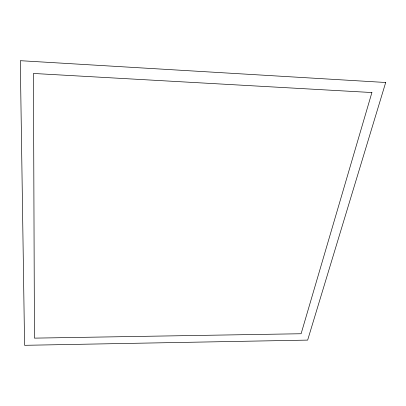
<?xml version="1.0" encoding="UTF-8"?>
<svg xmlns="http://www.w3.org/2000/svg" width="406" height="406" viewBox="0 0 406 406"><rect width="100%" height="100%" fill="white"/><g stroke="black" fill="none" stroke-linecap="round" stroke-linejoin="round"><path stroke-width="0.61" d="M371.901 92.538L301.105 333.742L34.454 338.132L33.429 73.456L371.901 92.538M385.7 82.494L307.652 340.106L24.583 345.313L20.3 60.687L385.7 82.494"/></g></svg>
